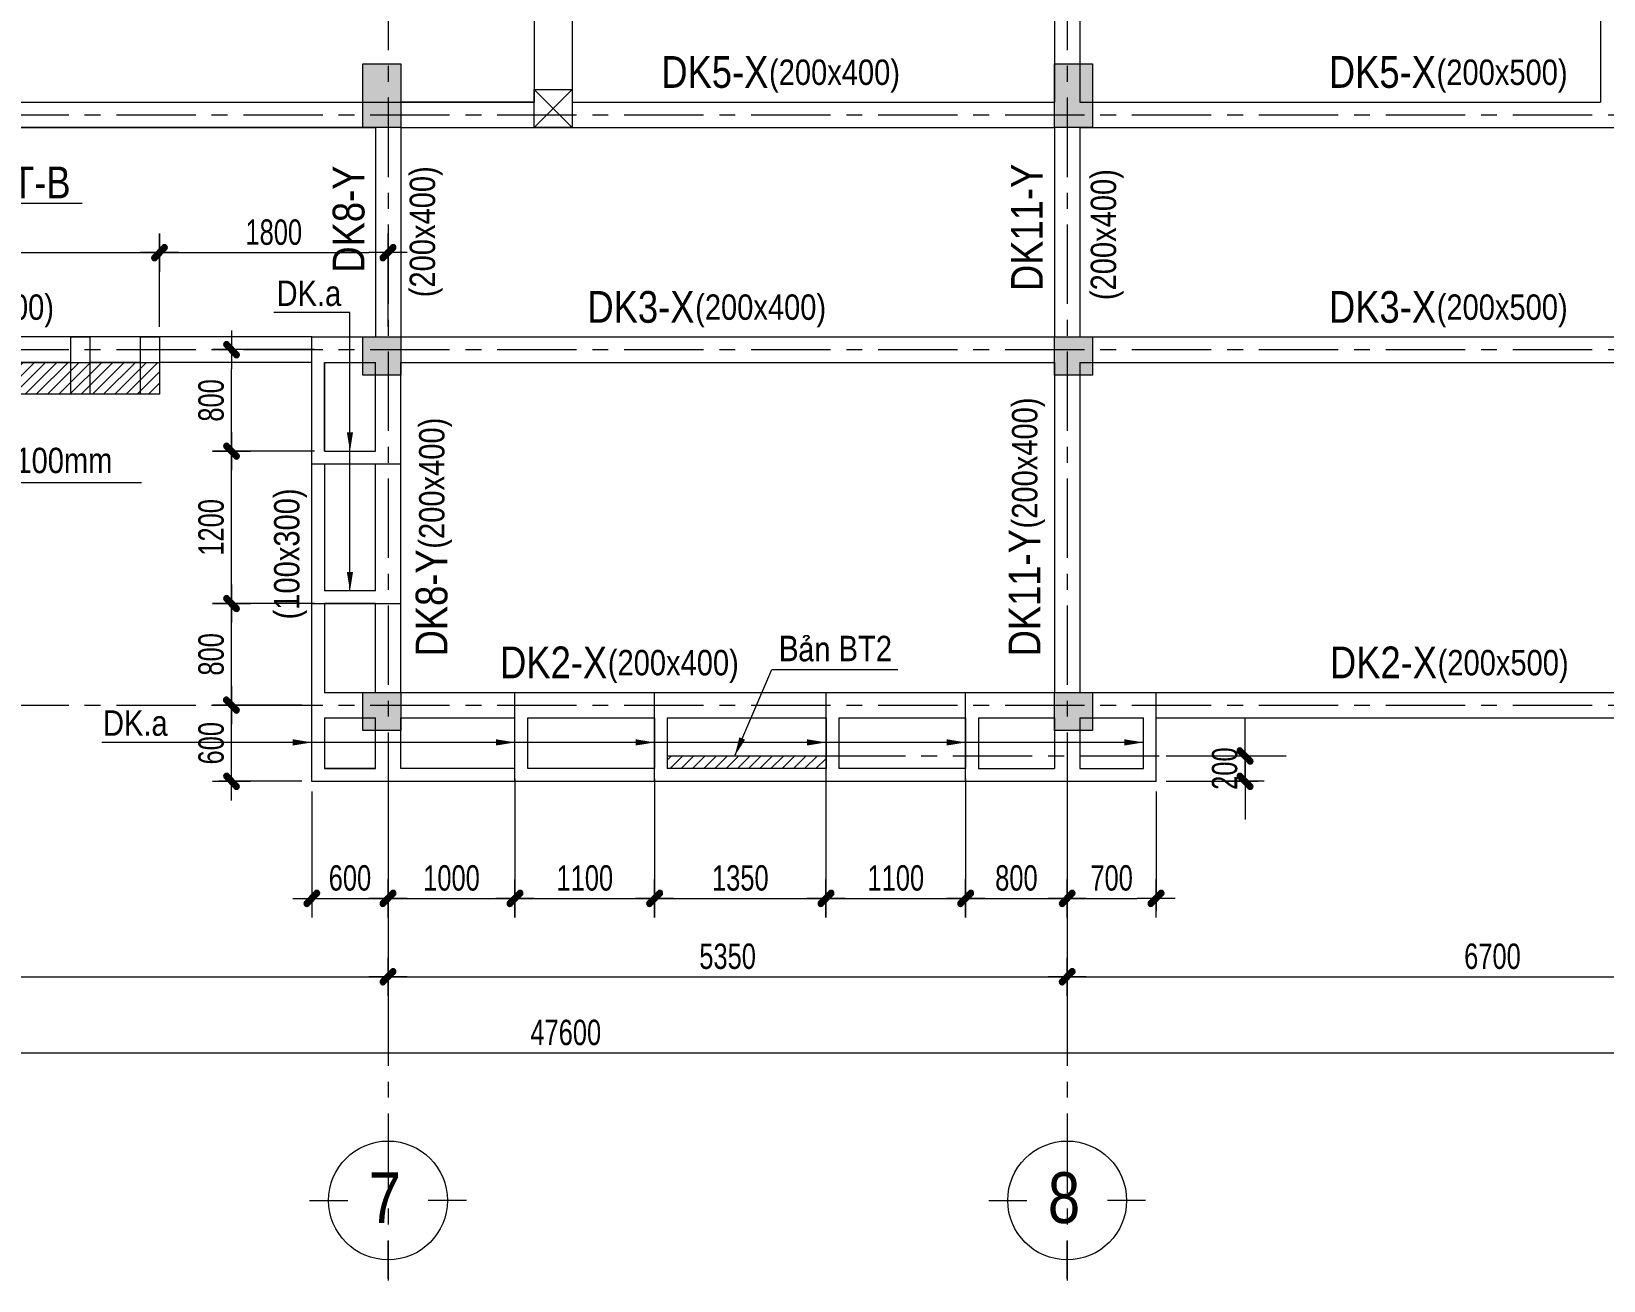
# Model space of a CAD drawing. Header units: millimetres. Extents: x -32285 to 839146, y -560248 to 114976.
# Drawn here: x 20891 to 33275, y -4532 to 5306 of the extents above; entities that cross this region are included whole.
import ezdxf
from ezdxf.enums import TextEntityAlignment as Align

# ---------------------------------------------------------------- set-up
doc = ezdxf.new("R2010")
doc.units = ezdxf.units.MM
doc.linetypes.add('ACAD_ISO03W100', pattern=[30, 12, -18])
doc.linetypes.add('CENTER', pattern=[2, 1.25, -0.25, 0.25, -0.25])
doc.layers.get('0').update_dxf_attribs({"lineweight": 20})
doc.layers.get('Defpoints').update_dxf_attribs({"lineweight": 9})
for name, color, linetype, lineweight in [('a', 2, 'Continuous', 20), ('A_Bao_Cot_S_0.2', 3, 'Continuous', 20), ('A_Bao_DK_S_0.2', 3, 'Continuous', 20), ('A_Center_S_0.09', 8, 'Continuous', 9), ('A_Hatch_Cot_S_0.2', 30, 'Continuous', 20), ('A_Hatch_S_CONC_0.05', 8, 'ACAD_ISO03W100', 5), ('A_Note_Steel_S_0.09', 8, 'Continuous', 9), ('BAN BT', 240, 'Continuous', 20), ('banbetong', 3, 'Continuous', 35), ('BBT', 51, 'Continuous', 18), ('BT-1', 6, 'Continuous', 35), ('COT CAY 1', 10, 'Continuous', 20), ('DAU TRUC', 7, 'Continuous', 20), ('Dim P', 150, 'Continuous', 15), ('Dim shx', 4, 'CENTER', 15), ('DK-X', 33, 'Continuous', 35), ('DK-Y', 6, 'Continuous', 35), ('GCT-S', 8, 'Continuous', 9), ('TTN', 4, 'Continuous', 20)]:
    doc.layers.add(name, color=color, linetype=linetype, lineweight=lineweight)
doc.styles.add('conden250', font='VHELVCN.TTF', dxfattribs={"height": 250})
doc.styles.add('Condense', font='VHELVCB.TTF', dxfattribs={"height": 400})
doc.styles.add('condense200', font='VHELVCN.TTF', dxfattribs={"height": 200})
doc.styles.add('Shx200', font='vn_vni.shx', dxfattribs={"width": 0.75, "bigfont": '@extfont2.shx'})
doc.dimstyles.new('SC 100 shx', dxfattribs={"dimtxt": 200, "dimasz": 150, "dimexe": 100, "dimexo": 80, "dimgap": 60, "dimtad": 1, "dimdec": 0, "dimtxsty": 'Shx200', "dimblk": 'STIK-01', "dimcen": -125, "dimdle": 100, "dimclrd": 8, "dimclre": 8, "dimclrt": 256, "dimadec": 0, "dimazin": 0, "dimtfac": 1, "dimtdec": 0, "dimtix": 1, "dimtmove": 0, "dimatfit": 3, "dimfxl": 1, "dimlwd": 9, "dimlwe": 9, "dimarcsym": 0})

# ---------------------------------------------------------------- blocks, each defined once
blk = doc.blocks.new('STIK-01')
at = {"lineweight": 13}
h = blk.add_hatch(color=8, dxfattribs=at)
edge = h.paths.add_edge_path()
edge.add_line((-0.162, -0.374), (0.374, 0.162))
edge.add_arc((0.268, 0.268), 0.15, 315, 495)
edge.add_line((0.162, 0.374), (-0.374, -0.162))
edge.add_arc((-0.268, -0.268), 0.15, 135, 315)
at = {"color": 8, "lineweight": 9}
for p, q in [((0, 0.212), (0, 1)), ((-0.212, 0), (-1, 0)), ((1, 0), (0.212, 0)), ((0, -1), (0, -0.212))]:
    blk.add_line(p, q, dxfattribs=at)
at = {"color": 8, "lineweight": 13}
blk.add_lwpolyline([(-0.162, -0.374), (0.374, 0.162, 1), (0.162, 0.374), (-0.374, -0.162, 1)], format="xyb", close=True, dxfattribs=at)
blk = doc.blocks.new('*D23')
at = {"layer": 'Defpoints', "color": 0, "linetype": 'Continuous', "transparency": 16777216}
for p in [(234852, -100983), (242052, -100983), (242052, -101522)]:
    blk.add_point(p, dxfattribs=at)
at = {"layer": 'Dim shx', "color": 8, "linetype": 'Continuous', "lineweight": 9, "transparency": 16777216}
for p, q in [((234852, -101063), (234852, -101622)), ((242052, -101063), (242052, -101622)), ((235002, -101522), (241902, -101522))]:
    blk.add_line(p, q, dxfattribs=at)
at = {"layer": 'Dim shx', "color": 8, "linetype": 'Continuous', "lineweight": 9, "transparency": 16777216, "xscale": 150, "yscale": 150, "zscale": 150, "rotation": 180}
blk.add_blockref('STIK-01', (234852, -101522), dxfattribs=at)
at = {"layer": 'Dim shx', "color": 8, "linetype": 'Continuous', "lineweight": 9, "transparency": 16777216, "xscale": 150, "yscale": 150, "zscale": 150}
blk.add_blockref('STIK-01', (242052, -101522), dxfattribs=at)
at = {"layer": 'Dim shx', "linetype": 'Continuous', "transparency": 16777216, "insert": (238452, -101362), "char_height": 200, "attachment_point": 5, "style": 'Shx200'}
blk.add_mtext('7200', dxfattribs=at)
blk = doc.blocks.new('*D24')
at = {"layer": 'Defpoints', "color": 0, "linetype": 'Continuous', "transparency": 16777216}
for p in [(242052, -100983), (247402, -100983), (247402, -101522)]:
    blk.add_point(p, dxfattribs=at)
at = {"layer": 'Dim shx', "color": 8, "linetype": 'Continuous', "lineweight": 9, "transparency": 16777216}
for p, q in [((242052, -101063), (242052, -101622)), ((247402, -101063), (247402, -101622)), ((242202, -101522), (247252, -101522))]:
    blk.add_line(p, q, dxfattribs=at)
at = {"layer": 'Dim shx', "color": 8, "linetype": 'Continuous', "lineweight": 9, "transparency": 16777216, "xscale": 150, "yscale": 150, "zscale": 150, "rotation": 180}
blk.add_blockref('STIK-01', (242052, -101522), dxfattribs=at)
at = {"layer": 'Dim shx', "color": 8, "linetype": 'Continuous', "lineweight": 9, "transparency": 16777216, "xscale": 150, "yscale": 150, "zscale": 150}
blk.add_blockref('STIK-01', (247402, -101522), dxfattribs=at)
at = {"layer": 'Dim shx', "linetype": 'Continuous', "transparency": 16777216, "insert": (244727, -101362), "char_height": 200, "attachment_point": 5, "style": 'Shx200'}
blk.add_mtext('5350', dxfattribs=at)
blk = doc.blocks.new('*D25')
at = {"layer": 'Defpoints', "color": 0, "linetype": 'Continuous', "transparency": 16777216}
for p in [(247402, -100983), (254102, -100983), (254102, -101522)]:
    blk.add_point(p, dxfattribs=at)
at = {"layer": 'Dim shx', "color": 8, "linetype": 'Continuous', "lineweight": 9, "transparency": 16777216}
for p, q in [((247402, -101063), (247402, -101622)), ((254102, -101063), (254102, -101622)), ((247552, -101522), (253952, -101522))]:
    blk.add_line(p, q, dxfattribs=at)
at = {"layer": 'Dim shx', "color": 8, "linetype": 'Continuous', "lineweight": 9, "transparency": 16777216, "xscale": 150, "yscale": 150, "zscale": 150, "rotation": 180}
blk.add_blockref('STIK-01', (247402, -101522), dxfattribs=at)
at = {"layer": 'Dim shx', "color": 8, "linetype": 'Continuous', "lineweight": 9, "transparency": 16777216, "xscale": 150, "yscale": 150, "zscale": 150}
blk.add_blockref('STIK-01', (254102, -101522), dxfattribs=at)
at = {"layer": 'Dim shx', "linetype": 'Continuous', "transparency": 16777216, "insert": (250752, -101362), "char_height": 200, "attachment_point": 5, "style": 'Shx200'}
blk.add_mtext('6700', dxfattribs=at)
blk = doc.blocks.new('*D28')
at = {"layer": 'Defpoints', "color": 0, "linetype": 'Continuous', "transparency": 16777216}
for p in [(219652, -100983), (267252, -100983), (267252, -102122)]:
    blk.add_point(p, dxfattribs=at)
at = {"layer": 'Dim shx', "color": 8, "linetype": 'Continuous', "lineweight": 9, "transparency": 16777216}
for p, q in [((219652, -101063), (219652, -102222)), ((267252, -101063), (267252, -102222)), ((219802, -102122), (267102, -102122))]:
    blk.add_line(p, q, dxfattribs=at)
at = {"layer": 'Dim shx', "color": 8, "linetype": 'Continuous', "lineweight": 9, "transparency": 16777216, "xscale": 150, "yscale": 150, "zscale": 150, "rotation": 180}
blk.add_blockref('STIK-01', (219652, -102122), dxfattribs=at)
at = {"layer": 'Dim shx', "color": 8, "linetype": 'Continuous', "lineweight": 9, "transparency": 16777216, "xscale": 150, "yscale": 150, "zscale": 150}
blk.add_blockref('STIK-01', (267252, -102122), dxfattribs=at)
at = {"layer": 'Dim shx', "linetype": 'Continuous', "transparency": 16777216, "insert": (243452, -101962), "char_height": 200, "attachment_point": 5, "style": 'Shx200'}
blk.add_mtext('47600', dxfattribs=at)
blk = doc.blocks.new('*D77')
at = {"layer": 'Defpoints', "color": 0, "linetype": 'Continuous', "transparency": 16777216}
for p in [(240819, -99383), (241452, -99383), (241452, -99983)]:
    blk.add_point(p, dxfattribs=at)
at = {"layer": 'Dim P', "color": 8, "linetype": 'Continuous', "lineweight": 9, "transparency": 16777216}
for p, q in [((241372, -99383), (240719, -99383)), ((240819, -99833), (240819, -99533)), ((241372, -99983), (240719, -99983))]:
    blk.add_line(p, q, dxfattribs=at)
at = {"layer": 'Dim P', "color": 8, "linetype": 'Continuous', "lineweight": 9, "transparency": 16777216, "xscale": 150, "yscale": 150, "zscale": 150}
for p, rotation in [((240819, -99383), 90), ((240819, -99983), 270)]:
    blk.add_blockref('STIK-01', p, dxfattribs=dict(at, rotation=rotation))
at = {"layer": 'Dim P', "linetype": 'Continuous', "transparency": 16777216, "insert": (240659, -99683), "char_height": 200, "attachment_point": 5, "rotation": 90, "style": 'Shx200'}
blk.add_mtext('600', dxfattribs=at)
blk = doc.blocks.new('*D78')
at = {"layer": 'Defpoints', "color": 0, "linetype": 'Continuous', "transparency": 16777216}
for p in [(240819, -98583), (241552, -98583), (241452, -99383)]:
    blk.add_point(p, dxfattribs=at)
at = {"layer": 'Dim P', "color": 8, "linetype": 'Continuous', "lineweight": 9, "transparency": 16777216}
for p, q in [((241472, -98583), (240719, -98583)), ((240819, -99233), (240819, -98733)), ((241372, -99383), (240719, -99383))]:
    blk.add_line(p, q, dxfattribs=at)
at = {"layer": 'Dim P', "color": 8, "linetype": 'Continuous', "lineweight": 9, "transparency": 16777216, "xscale": 150, "yscale": 150, "zscale": 150}
for p, rotation in [((240819, -98583), 90), ((240819, -99383), 270)]:
    blk.add_blockref('STIK-01', p, dxfattribs=dict(at, rotation=rotation))
at = {"layer": 'Dim P', "linetype": 'Continuous', "transparency": 16777216, "insert": (240659, -98983), "char_height": 200, "attachment_point": 5, "rotation": 90, "style": 'Shx200'}
blk.add_mtext('800', dxfattribs=at)
blk = doc.blocks.new('*D79')
at = {"layer": 'Defpoints', "color": 0, "linetype": 'Continuous', "transparency": 16777216}
for p in [(240819, -97383), (241552, -97383), (241552, -98583)]:
    blk.add_point(p, dxfattribs=at)
at = {"layer": 'Dim P', "color": 8, "linetype": 'Continuous', "lineweight": 9, "transparency": 16777216}
for p, q in [((241472, -97383), (240719, -97383)), ((240819, -98433), (240819, -97533)), ((241472, -98583), (240719, -98583))]:
    blk.add_line(p, q, dxfattribs=at)
at = {"layer": 'Dim P', "color": 8, "linetype": 'Continuous', "lineweight": 9, "transparency": 16777216, "xscale": 150, "yscale": 150, "zscale": 150}
for p, rotation in [((240819, -97383), 90), ((240819, -98583), 270)]:
    blk.add_blockref('STIK-01', p, dxfattribs=dict(at, rotation=rotation))
at = {"layer": 'Dim P', "linetype": 'Continuous', "transparency": 16777216, "insert": (240659, -97983), "char_height": 200, "attachment_point": 5, "rotation": 90, "style": 'Shx200'}
blk.add_mtext('1200', dxfattribs=at)
blk = doc.blocks.new('*D80')
at = {"layer": 'Defpoints', "color": 0, "linetype": 'Continuous', "transparency": 16777216}
for p in [(240819, -96583), (241552, -96583), (241552, -97383)]:
    blk.add_point(p, dxfattribs=at)
at = {"layer": 'Dim P', "color": 8, "linetype": 'Continuous', "lineweight": 9, "transparency": 16777216}
for p, q in [((241472, -96583), (240719, -96583)), ((240819, -97233), (240819, -96733)), ((241472, -97383), (240719, -97383))]:
    blk.add_line(p, q, dxfattribs=at)
at = {"layer": 'Dim P', "color": 8, "linetype": 'Continuous', "lineweight": 9, "transparency": 16777216, "xscale": 150, "yscale": 150, "zscale": 150}
for p, rotation in [((240819, -96583), 90), ((240819, -97383), 270)]:
    blk.add_blockref('STIK-01', p, dxfattribs=dict(at, rotation=rotation))
at = {"layer": 'Dim P', "linetype": 'Continuous', "transparency": 16777216, "insert": (240659, -96983), "char_height": 200, "attachment_point": 5, "rotation": 90, "style": 'Shx200'}
blk.add_mtext('800', dxfattribs=at)
blk = doc.blocks.new('*D81')
at = {"layer": 'Defpoints', "color": 0, "linetype": 'Continuous', "transparency": 16777216}
for p in [(241452, -99983), (242052, -99983), (242052, -100905)]:
    blk.add_point(p, dxfattribs=at)
at = {"layer": 'Dim P', "color": 8, "linetype": 'Continuous', "lineweight": 9, "transparency": 16777216}
for p, q in [((241452, -100063), (241452, -101005)), ((242052, -100063), (242052, -101005)), ((241602, -100905), (241902, -100905))]:
    blk.add_line(p, q, dxfattribs=at)
at = {"layer": 'Dim P', "color": 8, "linetype": 'Continuous', "lineweight": 9, "transparency": 16777216, "xscale": 150, "yscale": 150, "zscale": 150, "rotation": 180}
blk.add_blockref('STIK-01', (241452, -100905), dxfattribs=at)
at = {"layer": 'Dim P', "color": 8, "linetype": 'Continuous', "lineweight": 9, "transparency": 16777216, "xscale": 150, "yscale": 150, "zscale": 150}
blk.add_blockref('STIK-01', (242052, -100905), dxfattribs=at)
at = {"layer": 'Dim P', "linetype": 'Continuous', "transparency": 16777216, "insert": (241752, -100745), "char_height": 200, "attachment_point": 5, "style": 'Shx200'}
blk.add_mtext('600', dxfattribs=at)
blk = doc.blocks.new('*D82')
at = {"layer": 'Defpoints', "color": 0, "linetype": 'Continuous', "transparency": 16777216}
for p in [(243052, -99883), (242052, -99983), (243052, -100905)]:
    blk.add_point(p, dxfattribs=at)
at = {"layer": 'Dim P', "color": 8, "linetype": 'Continuous', "lineweight": 9, "transparency": 16777216}
for p, q in [((242052, -100063), (242052, -101005)), ((243052, -99963), (243052, -101005)), ((242202, -100905), (242902, -100905))]:
    blk.add_line(p, q, dxfattribs=at)
at = {"layer": 'Dim P', "color": 8, "linetype": 'Continuous', "lineweight": 9, "transparency": 16777216, "xscale": 150, "yscale": 150, "zscale": 150, "rotation": 180}
blk.add_blockref('STIK-01', (242052, -100905), dxfattribs=at)
at = {"layer": 'Dim P', "color": 8, "linetype": 'Continuous', "lineweight": 9, "transparency": 16777216, "xscale": 150, "yscale": 150, "zscale": 150}
blk.add_blockref('STIK-01', (243052, -100905), dxfattribs=at)
at = {"layer": 'Dim P', "linetype": 'Continuous', "transparency": 16777216, "insert": (242552, -100745), "char_height": 200, "attachment_point": 5, "style": 'Shx200'}
blk.add_mtext('1000', dxfattribs=at)
blk = doc.blocks.new('*D83')
at = {"layer": 'Defpoints', "color": 0, "linetype": 'Continuous', "transparency": 16777216}
for p in [(243052, -99883), (244152, -99883), (244152, -100905)]:
    blk.add_point(p, dxfattribs=at)
at = {"layer": 'Dim P', "color": 8, "linetype": 'Continuous', "lineweight": 9, "transparency": 16777216}
for p, q in [((243052, -99963), (243052, -101005)), ((244152, -99963), (244152, -101005)), ((243202, -100905), (244002, -100905))]:
    blk.add_line(p, q, dxfattribs=at)
at = {"layer": 'Dim P', "color": 8, "linetype": 'Continuous', "lineweight": 9, "transparency": 16777216, "xscale": 150, "yscale": 150, "zscale": 150, "rotation": 180}
blk.add_blockref('STIK-01', (243052, -100905), dxfattribs=at)
at = {"layer": 'Dim P', "color": 8, "linetype": 'Continuous', "lineweight": 9, "transparency": 16777216, "xscale": 150, "yscale": 150, "zscale": 150}
blk.add_blockref('STIK-01', (244152, -100905), dxfattribs=at)
at = {"layer": 'Dim P', "linetype": 'Continuous', "transparency": 16777216, "insert": (243602, -100745), "char_height": 200, "attachment_point": 5, "style": 'Shx200'}
blk.add_mtext('1100', dxfattribs=at)
blk = doc.blocks.new('*D84')
at = {"layer": 'Defpoints', "color": 0, "linetype": 'Continuous', "transparency": 16777216}
for p in [(244152, -99883), (245502, -99883), (245502, -100905)]:
    blk.add_point(p, dxfattribs=at)
at = {"layer": 'Dim P', "color": 8, "linetype": 'Continuous', "lineweight": 9, "transparency": 16777216}
for p, q in [((244152, -99963), (244152, -101005)), ((245502, -99963), (245502, -101005)), ((244302, -100905), (245352, -100905))]:
    blk.add_line(p, q, dxfattribs=at)
at = {"layer": 'Dim P', "color": 8, "linetype": 'Continuous', "lineweight": 9, "transparency": 16777216, "xscale": 150, "yscale": 150, "zscale": 150, "rotation": 180}
blk.add_blockref('STIK-01', (244152, -100905), dxfattribs=at)
at = {"layer": 'Dim P', "color": 8, "linetype": 'Continuous', "lineweight": 9, "transparency": 16777216, "xscale": 150, "yscale": 150, "zscale": 150}
blk.add_blockref('STIK-01', (245502, -100905), dxfattribs=at)
at = {"layer": 'Dim P', "linetype": 'Continuous', "transparency": 16777216, "insert": (244827, -100745), "char_height": 200, "attachment_point": 5, "style": 'Shx200'}
blk.add_mtext('1350', dxfattribs=at)
blk = doc.blocks.new('*D85')
at = {"layer": 'Defpoints', "color": 0, "linetype": 'Continuous', "transparency": 16777216}
for p in [(245502, -99883), (246602, -99883), (246602, -100905)]:
    blk.add_point(p, dxfattribs=at)
at = {"layer": 'Dim P', "color": 8, "linetype": 'Continuous', "lineweight": 9, "transparency": 16777216}
for p, q in [((245502, -99963), (245502, -101005)), ((246602, -99963), (246602, -101005)), ((245652, -100905), (246452, -100905))]:
    blk.add_line(p, q, dxfattribs=at)
at = {"layer": 'Dim P', "color": 8, "linetype": 'Continuous', "lineweight": 9, "transparency": 16777216, "xscale": 150, "yscale": 150, "zscale": 150, "rotation": 180}
blk.add_blockref('STIK-01', (245502, -100905), dxfattribs=at)
at = {"layer": 'Dim P', "color": 8, "linetype": 'Continuous', "lineweight": 9, "transparency": 16777216, "xscale": 150, "yscale": 150, "zscale": 150}
blk.add_blockref('STIK-01', (246602, -100905), dxfattribs=at)
at = {"layer": 'Dim P', "linetype": 'Continuous', "transparency": 16777216, "insert": (246052, -100745), "char_height": 200, "attachment_point": 5, "style": 'Shx200'}
blk.add_mtext('1100', dxfattribs=at)
blk = doc.blocks.new('*D86')
at = {"layer": 'Defpoints', "color": 0, "linetype": 'Continuous', "transparency": 16777216}
for p in [(246602, -99883), (247402, -99983), (247402, -100905)]:
    blk.add_point(p, dxfattribs=at)
at = {"layer": 'Dim P', "color": 8, "linetype": 'Continuous', "lineweight": 9, "transparency": 16777216}
for p, q in [((246602, -99963), (246602, -101005)), ((247402, -100063), (247402, -101005)), ((246752, -100905), (247252, -100905))]:
    blk.add_line(p, q, dxfattribs=at)
at = {"layer": 'Dim P', "color": 8, "linetype": 'Continuous', "lineweight": 9, "transparency": 16777216, "xscale": 150, "yscale": 150, "zscale": 150, "rotation": 180}
blk.add_blockref('STIK-01', (246602, -100905), dxfattribs=at)
at = {"layer": 'Dim P', "color": 8, "linetype": 'Continuous', "lineweight": 9, "transparency": 16777216, "xscale": 150, "yscale": 150, "zscale": 150}
blk.add_blockref('STIK-01', (247402, -100905), dxfattribs=at)
at = {"layer": 'Dim P', "linetype": 'Continuous', "transparency": 16777216, "insert": (247002, -100745), "char_height": 200, "attachment_point": 5, "style": 'Shx200'}
blk.add_mtext('800', dxfattribs=at)
blk = doc.blocks.new('*D87')
at = {"layer": 'Defpoints', "color": 0, "linetype": 'Continuous', "transparency": 16777216}
for p in [(247402, -99983), (248102, -99983), (248102, -100905)]:
    blk.add_point(p, dxfattribs=at)
at = {"layer": 'Dim P', "color": 8, "linetype": 'Continuous', "lineweight": 9, "transparency": 16777216}
for p, q in [((247402, -100063), (247402, -101005)), ((248102, -100063), (248102, -101005)), ((247552, -100905), (247952, -100905))]:
    blk.add_line(p, q, dxfattribs=at)
at = {"layer": 'Dim P', "color": 8, "linetype": 'Continuous', "lineweight": 9, "transparency": 16777216, "xscale": 150, "yscale": 150, "zscale": 150, "rotation": 180}
blk.add_blockref('STIK-01', (247402, -100905), dxfattribs=at)
at = {"layer": 'Dim P', "color": 8, "linetype": 'Continuous', "lineweight": 9, "transparency": 16777216, "xscale": 150, "yscale": 150, "zscale": 150}
blk.add_blockref('STIK-01', (248102, -100905), dxfattribs=at)
at = {"layer": 'Dim P', "linetype": 'Continuous', "transparency": 16777216, "insert": (247752, -100745), "char_height": 200, "attachment_point": 5, "style": 'Shx200'}
blk.add_mtext('700', dxfattribs=at)
blk = doc.blocks.new('*D196')
at = {"layer": 'Defpoints', "color": 0, "linetype": 'Continuous', "transparency": 16777216}
for p in [(248102, -99783), (248803, -99783), (248102, -99983)]:
    blk.add_point(p, dxfattribs=at)
at = {"layer": 'Dim P', "color": 8, "linetype": 'Continuous', "lineweight": 9, "transparency": 16777216}
for p, q in [((248803, -99633), (248803, -99483)), ((248182, -99783), (248903, -99783)), ((248803, -99983), (248803, -99783)), ((248182, -99983), (248903, -99983)), ((248803, -100133), (248803, -100283))]:
    blk.add_line(p, q, dxfattribs=at)
at = {"layer": 'Dim P', "color": 8, "linetype": 'Continuous', "lineweight": 9, "transparency": 16777216, "xscale": 150, "yscale": 150, "zscale": 150}
for p, rotation in [((248803, -99783), 270), ((248803, -99983), 90)]:
    blk.add_blockref('STIK-01', p, dxfattribs=dict(at, rotation=rotation))
at = {"layer": 'Dim P', "linetype": 'Continuous', "transparency": 16777216, "insert": (248643, -99883), "char_height": 200, "attachment_point": 5, "rotation": 90, "style": 'Shx200'}
blk.add_mtext('200', dxfattribs=at)
blk = doc.blocks.new('COL-HTRU')
at = {"layer": 'A_Bao_Cot_S_0.2', "linetype": 'Continuous'}
for points in [[(-20476, 4170), (-20476, 4670), (-20176, 4670), (-20176, 4170)], [(-15026, 4170), (-15026, 4670), (-14726, 4670), (-14726, 4170)], [(-20476, 2220), (-20476, 2520), (-20176, 2520), (-20176, 2220)], [(-15026, 2220), (-15026, 2520), (-14726, 2520), (-14726, 2220)], [(-20476, -580), (-20476, -280), (-20176, -280), (-20176, -580)], [(-15026, -580), (-15026, -280), (-14726, -280), (-14726, -580)]]:
    blk.add_lwpolyline(points, close=True, dxfattribs=at)
at = {"layer": 'A_Hatch_Cot_S_0.2', "linetype": 'Continuous'}
for points in [[(-20176, 4170), (-20176, 4670), (-20476, 4170), (-20476, 4670)], [(-14726, 4170), (-14726, 4670), (-15026, 4170), (-15026, 4670)], [(-20176, 2220), (-20176, 2520), (-20476, 2220), (-20476, 2520)], [(-14726, 2220), (-14726, 2520), (-15026, 2220), (-15026, 2520)], [(-20176, -580), (-20176, -280), (-20476, -580), (-20476, -280)], [(-14726, -580), (-14726, -280), (-15026, -580), (-15026, -280)]]:
    blk.add_trace(points, dxfattribs=at)
blk = doc.blocks.new('TDV-TYPE1')
at = {"color": 8, "linetype": 'ByBlock', "lineweight": 20}
for p, q in [((0, 618), (0, 317)), ((-618, 0), (-317, 0)), ((618, 0), (317, 0)), ((0, -618), (0, -317))]:
    blk.add_line(p, q, dxfattribs=at)
at = {"color": 7, "linetype": 'ByBlock', "lineweight": 20}
blk.add_circle((0, 0), 468, dxfattribs=at)
at = {"color": 1, "linetype": 'ByBlock', "style": 'Condense'}
for tag, height, p in [('10', 400, (-67, 22)), ('A', 200, (275, -119))]:
    blk.add_attdef(tag, text='', height=height, dxfattribs=at).set_placement(p, align=Align.MIDDLE_CENTER)
blk = doc.blocks.new('MyBlock22')
at = {"layer": 'COT CAY 1'}
for p, q in [((-4250, -16750), (-3950, -16450)), ((-3950, -16750), (-4250, -16450))]:
    blk.add_line(p, q, dxfattribs=at)
blk.add_lwpolyline([(-4250, -16750), (-4250, -16450), (-3950, -16450), (-3950, -16750)], close=True, dxfattribs=at)
blk = doc.blocks.new('*D263')
at = {"layer": 'Defpoints', "color": 0, "linetype": 'Continuous', "transparency": 16777216}
for p in [(240252, -95819), (235952, -96483), (240252, -96483)]:
    blk.add_point(p, dxfattribs=at)
at = {"layer": 'Dim P', "color": 8, "linetype": 'Continuous', "lineweight": 9, "transparency": 16777216}
for p, q in [((235952, -96403), (235952, -95719)), ((240252, -96403), (240252, -95719)), ((236102, -95819), (240102, -95819))]:
    blk.add_line(p, q, dxfattribs=at)
at = {"layer": 'Dim P', "color": 8, "linetype": 'Continuous', "lineweight": 9, "transparency": 16777216, "xscale": 150, "yscale": 150, "zscale": 150, "rotation": 180}
blk.add_blockref('STIK-01', (235952, -95819), dxfattribs=at)
at = {"layer": 'Dim P', "color": 8, "linetype": 'Continuous', "lineweight": 9, "transparency": 16777216, "xscale": 150, "yscale": 150, "zscale": 150}
blk.add_blockref('STIK-01', (240252, -95819), dxfattribs=at)
at = {"layer": 'Dim P', "linetype": 'Continuous', "transparency": 16777216, "insert": (238102, -95659), "char_height": 200, "attachment_point": 5, "style": 'Shx200'}
blk.add_mtext('4300', dxfattribs=at)
blk = doc.blocks.new('*D264')
at = {"layer": 'Defpoints', "color": 0, "linetype": 'Continuous', "transparency": 16777216}
for p in [(242052, -95819), (240252, -96483), (242052, -96483)]:
    blk.add_point(p, dxfattribs=at)
at = {"layer": 'Dim P', "color": 8, "linetype": 'Continuous', "lineweight": 9, "transparency": 16777216}
for p, q in [((240252, -96403), (240252, -95719)), ((242052, -96403), (242052, -95719)), ((240402, -95819), (241902, -95819))]:
    blk.add_line(p, q, dxfattribs=at)
at = {"layer": 'Dim P', "color": 8, "linetype": 'Continuous', "lineweight": 9, "transparency": 16777216, "xscale": 150, "yscale": 150, "zscale": 150, "rotation": 180}
blk.add_blockref('STIK-01', (240252, -95819), dxfattribs=at)
at = {"layer": 'Dim P', "color": 8, "linetype": 'Continuous', "lineweight": 9, "transparency": 16777216, "xscale": 150, "yscale": 150, "zscale": 150}
blk.add_blockref('STIK-01', (242052, -95819), dxfattribs=at)
at = {"layer": 'Dim P', "linetype": 'Continuous', "transparency": 16777216, "insert": (241152, -95659), "char_height": 200, "attachment_point": 5, "style": 'Shx200'}
blk.add_mtext('1800', dxfattribs=at)
blk = doc.blocks.new('BTT1 - UPDATE')
at = {"layer": 'BT-1', "color": 5, "linetype": 'Continuous', "ltscale": 0.4, "style": 'conden250'}
blk.add_text('BT-B', height=250, dxfattribs=at).set_placement((973733, -117439), align=Align.BOTTOM_CENTER)
at = {"layer": 'A_Note_Steel_S_0.09', "linetype": 'Continuous'}
blk.add_leader([(972960, -116805), (973319, -117402), (974150, -117402)], dimstyle='SC 100 shx', override={"dimgap": 60, "dimtad": 0}, dxfattribs=at)

msp = doc.modelspace()

# ---------------------------------------------------------------- hatches: boundary and pattern name
at = {"layer": 'A_Hatch_S_CONC_0.05', "linetype": 'Continuous'}
h = msp.add_hatch(dxfattribs=at)
h.set_pattern_fill('ANSI31', color=256, scale=500, style=0)
h.set_pattern_definition([(45, (-218352.1, 15163.62), (-44.194174, 44.194174), [])])
h.paths.add_polyline_path([(21900, 2700), (17600, 2700), (17600, 2450), (21900, 2450)])
h = msp.add_hatch(dxfattribs=at)
h.set_pattern_fill('ANSI31', color=256, scale=500, style=0)
h.set_pattern_definition([(45, (-218352.1, 10050.31), (-44.194174, 44.194174), [])])
h.paths.add_polyline_path([(27150, -400), (25900, -400), (25900, -500), (27150, -500)])

# ---------------------------------------------------------------- linework, layer by layer
at = {"layer": 'a', "linetype": 'Continuous'}
for p, q in [((23100, -600), (23100, 2900)), ((23100, 1900), (23800, 1900)), ((23100, 800), (23800, 800)), ((24700, -600), (24700, 100)), ((25800, -600), (25800, 100)), ((27150, -600), (27150, 100)), ((28250, -600), (28250, 100)), ((29750, -600), (29750, 100)), ((29750, -600), (23100, -600))]:
    msp.add_line(p, q, dxfattribs=at)
at = {"layer": 'A_Bao_DK_S_0.2', "linetype": 'Continuous'}
for p, q in [((24850, 12650), (24850, 4750)), ((25150, 12650), (25150, 4750)), ((28950, 12650), (28950, 4750)), ((29150, 9200), (29150, 4750)), ((33250, 9200), (33250, 4750)), ((16700, 4750), (23800, 4750)), ((24850, 4750), (23800, 4750)), ((23800, 4750), (24850, 4750)), ((25150, 4750), (28950, 4750)), ((25150, 4750), (28950, 4750)), ((29150, 4750), (33250, 4750)), ((29150, 4750), (33250, 4750)), ((23600, 4550), (16700, 4550)), ((16700, 4550), (23600, 4550)), ((23600, 4550), (23600, 2900)), ((23800, 4550), (28950, 4550)), ((23800, 4550), (23800, 2900)), ((28950, 4550), (28950, 2900)), ((29150, 4550), (29150, 2900)), ((29150, 4550), (35650, 4550)), ((23100, 2900), (16700, 2900)), ((23100, 2900), (23600, 2900)), ((23800, 2900), (28950, 2900)), ((29150, 2900), (35650, 2900)), ((21200, 2700), (20775, 2700)), ((21750, 2700), (21350, 2700)), ((23100, 2700), (21900, 2700)), ((23100, -600), (23100, 2700)), ((23200, 2700), (23600, 2700)), ((23200, 2700), (23200, 2000)), ((23200, 2000), (23200, 2700)), ((23600, 2000), (23600, 2700)), ((23800, 2700), (28950, 2700)), ((23800, 100), (23800, 2700)), ((28950, 2700), (28950, 100)), ((29150, 2700), (29150, 100)), ((29150, 2700), (35650, 2700)), ((23200, 2000), (23600, 2000)), ((23200, 1900), (23600, 1900)), ((23200, 1900), (23200, 900)), ((23600, 900), (23600, 1900)), ((23600, 900), (23200, 900)), ((23600, 800), (23200, 800)), ((23200, 800), (23200, 100)), ((23600, 100), (23600, 800)), ((23200, 100), (23600, 100)), ((23800, 100), (28950, 100)), ((29150, 100), (35650, 100)), ((23200, -100), (23600, -100)), ((23200, -100), (23200, -500)), ((23600, -500), (23600, -100)), ((23800, -100), (24700, -100)), ((23800, -500), (23800, -100)), ((24700, -500), (24700, -100)), ((24800, -100), (25800, -100)), ((24800, -500), (24800, -100)), ((25800, -100), (25800, -500)), ((25900, -100), (25900, -500)), ((25900, -100), (27150, -100)), ((27150, -100), (27150, -500)), ((27250, -100), (27250, -500)), ((27250, -100), (28250, -100)), ((28250, -100), (28250, -500)), ((28350, -100), (28950, -100)), ((28350, -100), (28350, -500)), ((28950, -100), (28950, -500)), ((29150, -100), (29150, -500)), ((29150, -100), (29650, -100)), ((29650, -500), (29650, -100)), ((29750, -100), (35650, -100)), ((29750, -600), (29750, -100)), ((25900, -400), (27150, -400)), ((29750, -600), (23100, -600)), ((23200, -500), (23600, -500)), ((23600, -500), (23200, -500)), ((24700, -500), (23800, -500)), ((25800, -500), (24800, -500)), ((27150, -500), (25900, -500)), ((28250, -500), (27250, -500)), ((28350, -500), (28950, -500)), ((29150, -500), (29650, -500))]:
    msp.add_line(p, q, dxfattribs=at)
for points in [[(21350, 2450), (21200, 2450), (21200, 2900), (21350, 2900)], [(21900, 2450), (21750, 2450), (21750, 2900), (21900, 2900)]]:
    msp.add_lwpolyline(points, close=True, dxfattribs=at)
at = {"layer": 'A_Center_S_0.09', "linetype": 'CENTER', "ltscale": 500}
for p, q in [((23700, 29784.7), (23700, -4531.6)), ((29050, 29784.7), (29050, -4531.6)), ((-7439.8, 4650), (52833.4, 4650)), ((-7439.8, 2800), (52833.4, 2800)), ((-7439.8, 0), (52833.4, 0)), ((27150, -400), (30824.7, -400))]:
    msp.add_line(p, q, dxfattribs=at)
at = {"layer": 'BAN BT', "linetype": 'Continuous'}
msp.add_lwpolyline([(21900, 2450), (17600, 2450), (17600, 2700), (21900, 2700)], close=True, dxfattribs=at)

# ---------------------------------------------------------------- block references
at = {"layer": 'A_Bao_Cot_S_0.2', "linetype": 'Continuous'}
msp.add_blockref('COL-HTRU', (43976.4, 379.9), dxfattribs=at)
at = {"layer": 'COT CAY 1'}
msp.add_blockref('MyBlock22', (29100, 21300), dxfattribs=at)
at = {"layer": 'DAU TRUC', "linetype": 'Continuous'}
ref = msp.add_blockref('TDV-TYPE1', (23700, -3900.7), dxfattribs=at)
ref.add_attrib('10', '7', dxfattribs={"layer": '0', "color": 1, "linetype": 'ByBlock', "height": 400, "style": 'Condense'}).set_placement((23674.8, -3878.5), align=Align.MIDDLE_CENTER)
ref = msp.add_blockref('TDV-TYPE1', (29050, -3900.7), dxfattribs=at)
ref.add_attrib('10', '8', dxfattribs={"layer": '0', "color": 1, "linetype": 'ByBlock', "height": 400, "style": 'Condense'}).set_placement((29024.8, -3878.5), align=Align.MIDDLE_CENTER)
at = {"layer": 'GCT-S', "linetype": 'Continuous'}
msp.add_blockref('BTT1 - UPDATE', (-952860, 121355.5), dxfattribs=at)

# ---------------------------------------------------------------- texts
at = {"layer": 'a', "linetype": 'Continuous', "ltscale": 0.4, "style": 'conden250'}
for p in [(22822, 3084.1), (21454.8, -300.9)]:
    msp.add_text('DK.a', height=200, dxfattribs=at).set_placement(p, align=Align.BOTTOM_LEFT)
at = {"layer": 'banbetong', "linetype": 'Continuous', "ltscale": 0.4, "style": 'conden250'}
msp.add_text('Baûn BT2', height=200, dxfattribs=at).set_placement((26779.7, 286.3), align=Align.BOTTOM_LEFT)
at = {"layer": 'BBT', "linetype": 'Continuous', "style": 'condense200'}
msp.add_text('BAÛN BBT-3 DAØY 100mm', height=200, dxfattribs=at).set_placement((18984.2, 1927.3), align=Align.MIDDLE_LEFT)
at = {"layer": 'DK-X', "linetype": 'Continuous', "ltscale": 0.4, "style": 'conden250'}
for s, p in [('DK5-X', (26696, 4987)), ('DK5-X', (31954.7, 4987)), ('DK3-X', (26114, 3137)), ('DK3-X', (31955.5, 3137)), ('DK2-X', (25426.1, 337)), ('DK2-X', (31963, 337))]:
    msp.add_text(s, height=250, dxfattribs=at).set_placement(p, align=Align.MIDDLE_RIGHT)
at = {"layer": 'DK-Y', "linetype": 'Continuous', "ltscale": 0.4, "style": 'conden250'}
for s, p in [('DK8-Y', (23389, 4249.6)), ('DK11-Y', (28732.9, 4264.1)), ('DK11-Y', (28713, 1386.3)), ('DK8-Y', (24042.4, 1227.3))]:
    msp.add_text(s, height=250, rotation=90, dxfattribs=at).set_placement(p, align=Align.MIDDLE_RIGHT)
at = {"layer": 'TTN', "linetype": 'Continuous', "ltscale": 0.4, "style": 'condense200'}
for s, p in [('(200x400)', (26701.3, 4984.9)), ('(200x500)', (31960, 4984.9)), ('(200x500)', (20036.9, 3134.9)), ('(200x400)', (26119.3, 3134.9)), ('(200x500)', (31960.8, 3134.9)), ('(200x400)', (25431.4, 334.9)), ('(200x500)', (31968.3, 334.9))]:
    msp.add_text(s, height=200, dxfattribs=at).set_placement(p, align=Align.MIDDLE_LEFT)
for s, p in [('(200x400)', (23970.8, 3212.8)), ('(200x400)', (29335.3, 3190.2)), ('(200x400)', (28715.1, 1391.6)), ('(200x400)', (24044.5, 1232.6)), ('(100x300)', (22902.2, 675.4))]:
    msp.add_text(s, height=200, rotation=90, dxfattribs=at).set_placement(p, align=Align.MIDDLE_LEFT)

# ---------------------------------------------------------------- dimensions: what is measured, and where the dimension line sits
at = {"layer": 'Dim P', "linetype": 'Continuous'}
for base, p1, p2, picture, middle in [((21900, 3564.6), (17600, 2900), (21900, 2900), '*D263', (19750, 3724.6)), ((23700, 3564.6), (21900, 2900), (23700, 2900), '*D264', (22800, 3724.6)), ((24700, -1522.1), (23700, -600), (24700, -500), '*D82', (24200, -1362.1)), ((25800, -1522.1), (24700, -500), (25800, -500), '*D83', (25250, -1362.1)), ((27150, -1522.1), (25800, -500), (27150, -500), '*D84', (26475, -1362.1)), ((28250, -1522.1), (27150, -500), (28250, -500), '*D85', (27700, -1362.1)), ((29050, -1522.1), (28250, -500), (29050, -600), '*D86', (28650, -1362.1)), ((29750, -1522.1), (29050, -600), (29750, -600), '*D87', (29400, -1362.1))]:
    dim = msp.add_linear_dim(base=base, p1=p1, p2=p2, dimstyle='SC 100 shx', override={"dimtmove": 1}, dxfattribs=at)
    dim.commit()
    dim.dimension.update_dxf_attribs({"geometry": picture, "text_midpoint": middle, "insert": (-218352.1, 99383.2)})
for base, p1, p2, picture, middle in [((22467.2, 2800), (23200, 2000), (23200, 2800), '*D80', (22307.2, 2400)), ((22467.2, 2000), (23200, 800), (23200, 2000), '*D79', (22307.2, 1400)), ((22467.2, 800), (23100, 0), (23200, 800), '*D78', (22307.2, 400))]:
    dim = msp.add_linear_dim(base=base, p1=p1, p2=p2, angle=90, dimstyle='SC 100 shx', override={"dimtmove": 1}, dxfattribs=at)
    dim.commit()
    dim.dimension.update_dxf_attribs({"geometry": picture, "text_midpoint": middle, "insert": (-218352.1, 99383.2)})
for base, p1, p2, picture, middle in [((22467.2, 0), (23100, -600), (23100, 0), '*D77', (22307.2, -300)), ((30450.9, -400), (29750, -600), (29750, -400), '*D196', (30290.9, -500))]:
    dim = msp.add_linear_dim(base=base, p1=p1, p2=p2, angle=90, dimstyle='SC 100 shx', dxfattribs=at)
    dim.commit()
    dim.dimension.update_dxf_attribs({"geometry": picture, "text_midpoint": middle, "insert": (-218352.1, 99383.2)})
dim = msp.add_linear_dim(base=(23700, -1522.1), p1=(23100, -600), p2=(23700, -600), dimstyle='SC 100 shx', dxfattribs=at)
dim.commit()
dim.dimension.update_dxf_attribs({"geometry": '*D81', "text_midpoint": (23400, -1362.1), "insert": (-218352.1, 99383.2)})
at = {"layer": 'Dim shx', "linetype": 'Continuous'}
for base, p1, p2, picture, middle in [((48900, -2739), (1300, -1600), (48900, -1600), '*D28', (25100, -2579)), ((23700, -2139), (16500, -1600), (23700, -1600), '*D23', (20100, -1979)), ((29050, -2139), (23700, -1600), (29050, -1600), '*D24', (26375, -1979)), ((35750, -2139), (29050, -1600), (35750, -1600), '*D25', (32400, -1979))]:
    dim = msp.add_linear_dim(base=base, p1=p1, p2=p2, dimstyle='SC 100 shx', dxfattribs=at)
    dim.commit()
    dim.dimension.update_dxf_attribs({"geometry": picture, "text_midpoint": middle, "insert": (-218352.1, 99383.2)})

# ---------------------------------------------------------------- leaders
at = {"layer": 'A_Note_Steel_S_0.09', "linetype": 'Continuous'}
for points, override in [([(23400, 900), (23400, 3091.8), (22800.5, 3091.8)], {"dimgap": 60, "dimtad": 0}), ([(23400, 2000), (23400, 3091.8), (22800.5, 3091.8)], {"dimgap": 60, "dimtad": 0}), ([(18900.7, 2636.3), (18900.7, 1753.4), (21756.9, 1753.4)], {"dimtad": 0}), ([(26430.8, -400), (26723.5, 281.1), (27717.1, 281.1)], {"dimtad": 0}), ([(29650, -293.2), (21444.3, -293.2)], {"dimtad": 0}), ([(28250, -293.2), (21444.3, -293.2)], {"dimgap": 60, "dimtad": 0}), ([(27150, -293.2), (21444.3, -293.2)], {"dimgap": 60, "dimtad": 0}), ([(25800, -293.2), (21444.3, -293.2)], {"dimgap": 60, "dimtad": 0}), ([(24700, -293.2), (21444.3, -293.2)], {"dimgap": 60, "dimtad": 0}), ([(23100, -293.2), (21444.3, -293.2)], {"dimgap": 60, "dimtad": 0})]:
    msp.add_leader(points, dimstyle='SC 100 shx', override=override, dxfattribs=at)

doc.saveas('drawing.dxf')
